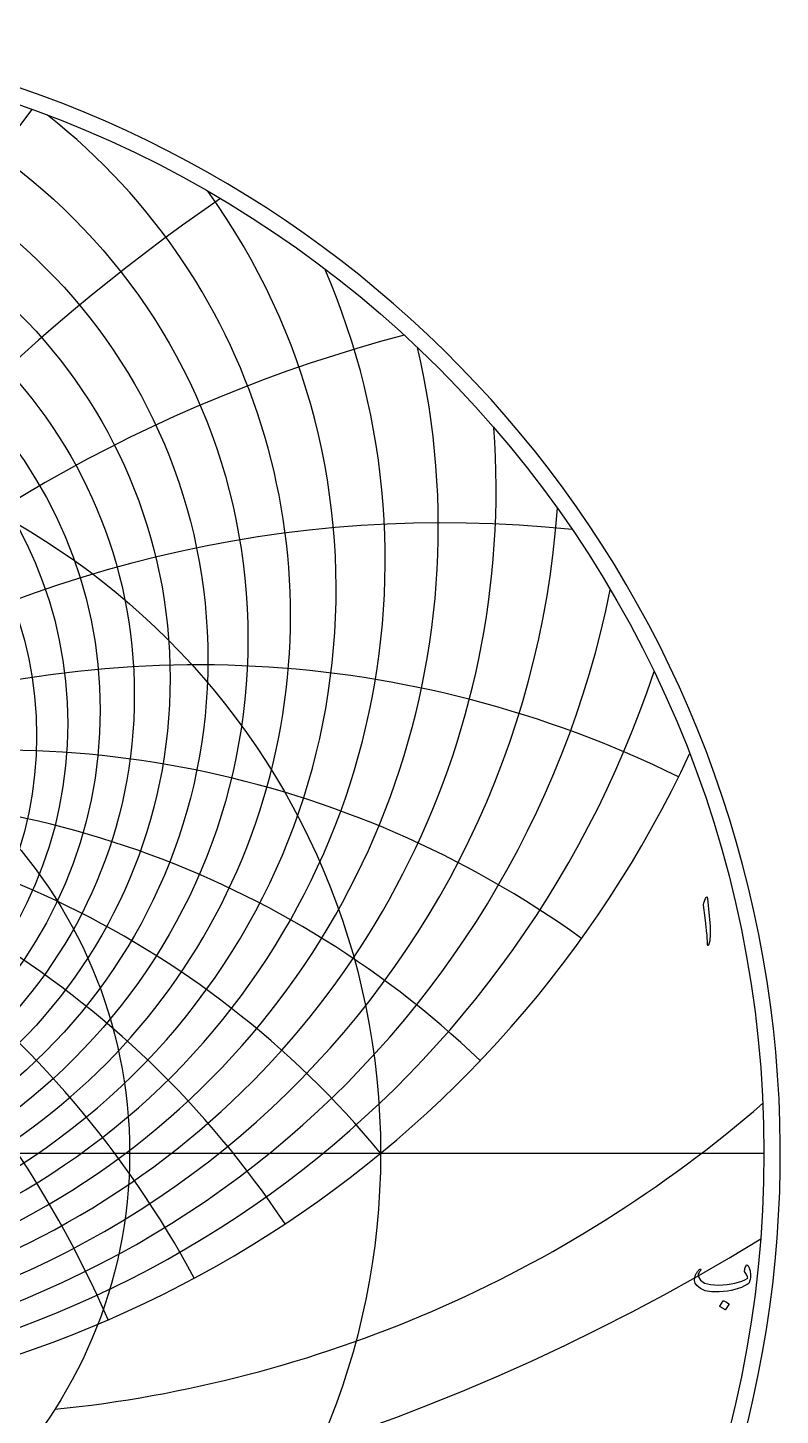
# Model space of a CAD drawing. Header units: millimetres. Extents: x -75 to 75, y -75 to 77.
# Drawn here: x 25 to 75.3, y -17.5 to 75.3 of the extents above; entities that cross this region are included whole.
import ezdxf

# ---------------------------------------------------------------- set-up
doc = ezdxf.new("R2010")
doc.units = ezdxf.units.MM
for name, color, linetype in [('CUT_OUTER', 1, 'Continuous'), ('ENGRAVE', 7, 'Continuous'), ('ENGRAVE_FINE', 8, 'Continuous'), ('TEXT', 5, 'Continuous')]:
    doc.layers.add(name, color=color, linetype=linetype)

msp = doc.modelspace()

# ---------------------------------------------------------------- linework, layer by layer
at = {"layer": 'CUT_OUTER'}
msp.add_arc((-0.0002, -0.0002), 75.3374, 146.249794, 87.803295, dxfattribs=at)
at = {"layer": 'ENGRAVE'}
msp.add_lwpolyline([(-74.25, 0), (74.25, 0)], dxfattribs=at)
for centre, radius in [((0, 0), 74.25), ((0, 33.0113), 37.05), ((0, 27.9213), 25.5867), ((0, 0), 48.6033), ((0, 0), 31.8152)]:
    msp.add_circle(centre, radius, dxfattribs=at)
for centre, radius, start, end in [((0, 41.9081), 52.4609, 166.792716, 13.207284), ((0, 58.9605), 76.4108, 204.957309, 335.042691), ((0, -40.0654), 62.9882, 39.5, 140.5), ((0, -40.0654), 62.9882, 39.5, 140.5), ((18.1852, 67.8681), 85.4345, 275.793919, 310.946398)]:
    msp.add_arc(centre, radius, start, end, dxfattribs=at)
at = {"layer": 'ENGRAVE_FINE'}
for centre, radius in [((0, 34.4047), 39.7276), ((0, 31.7633), 34.5232), ((0, 30.6435), 32.1285), ((0, 29.6377), 29.8497), ((0, 28.7337), 27.6732)]:
    msp.add_circle(centre, radius, dxfattribs=at)
for centre, radius, start, end in [((173.0587, -40.0654), 184.1653, 143.368952, 172.755123), ((173.0587, -40.0654), 184.1653, 143.368952, 172.755123), ((0, 35.9637), 42.5783, 128.198787, 51.801213), ((0, 37.7129), 45.6285, 144.288823, 35.711177), ((109.0988, -40.0654), 125.9765, 124.419988, 169.009703), ((109.0988, -40.0654), 125.9765, 124.419988, 169.009703), ((0, 39.6822), 48.9098, 156.525951, 23.474049), ((75.0664, -40.0654), 97.9923, 104.705599, 165.109705), ((75.0664, -40.0654), 97.9923, 104.705599, 165.109705), ((0, 44.4359), 56.3291, 175.812491, 4.187509), ((0, 47.3222), 60.573, 183.955057, 356.044943), ((52.8534, -40.0654), 82.2253, 84.015372, 160.9912), ((52.8534, -40.0654), 82.2253, 84.015372, 160.9912), ((0, 50.6389), 65.2668, 191.439388, 348.560612), ((-36.3663, -40.0654), 72.7325, 23.421962, 116.247536), ((-36.3663, -40.0654), 72.7325, 23.421962, 116.247536), ((36.3663, -40.0654), 72.7325, 63.752464, 156.578038), ((36.3663, -40.0654), 72.7325, 63.752464, 156.578038), ((0, 54.4781), 70.505, 198.407495, 341.592505), ((-22.9258, -40.0654), 67.0307, 28.223449, 125.706351), ((-22.9258, -40.0654), 67.0307, 28.223449, 125.706351), ((22.9258, -40.0654), 67.0307, 54.293649, 151.776551), ((22.9258, -40.0654), 67.0307, 54.293649, 151.776551), ((-11.1065, -40.0654), 63.9599, 33.531699, 133.669457), ((-11.1065, -40.0654), 63.9599, 33.531699, 133.669457), ((11.1065, -40.0654), 63.9599, 46.330543, 146.468301), ((11.1065, -40.0654), 63.9599, 46.330543, 146.468301), ((0, 114.6681), 141.3327, 238.413062, 301.586938)]:
    msp.add_arc(centre, radius, start, end, dxfattribs=at)
at = {"layer": 'TEXT'}
for points in [[(70.345, 17.0254), (70.3897, 17.112), (70.4257, 17.1424), (70.453, 17.1167), (70.4714, 17.0347), (70.5791, 15.8872), (70.6433, 15.1828), (70.6576, 14.6202), (70.6222, 14.1992), (70.537, 13.9199), (70.5215, 13.8971), (70.5077, 13.8848), (70.4957, 13.8831), (70.4855, 13.8918), (70.4773, 13.9056), (70.4714, 13.9235), (70.4679, 13.9454), (70.4667, 13.9715), (70.4667, 14.1743), (70.4574, 14.3895), (70.4386, 14.617), (70.4105, 14.8567), (70.4044, 14.9194), (70.3859, 15.0886), (70.3552, 15.3643), (70.3122, 15.7467), (70.2091, 16.5944), (70.2068, 16.6395), (70.2091, 16.6811), (70.2161, 16.7191), (70.2279, 16.7537)], [(73.1539, -7.5019), (73.1854, -7.5414), (73.2142, -7.585), (73.2404, -7.6327), (73.264, -7.6846), (73.2849, -7.7402), (73.3032, -7.7993), (73.3189, -7.862), (73.3319, -7.9281), (73.3489, -8.061), (73.353, -8.1928), (73.3442, -8.3233), (73.3225, -8.4527), (73.2897, -8.568), (73.2476, -8.6611), (73.196, -8.732), (73.1352, -8.7806), (72.9419, -8.8827), (72.737, -8.9738), (72.5204, -9.0537), (72.2921, -9.1225), (72.052, -9.1796), (71.8003, -9.2244), (71.5368, -9.2569), (71.2616, -9.2771), (70.7458, -9.2718), (70.3225, -9.1998), (69.9917, -9.061), (69.7534, -8.8555), (69.6556, -8.6948), (69.6105, -8.5218), (69.6182, -8.3365), (69.6785, -8.1389), (69.6988, -8.0963), (69.7224, -8.0528), (69.7492, -8.0085), (69.7792, -7.9632), (69.8124, -7.9171), (69.8488, -7.8702), (69.8885, -7.8223), (69.9314, -7.7735), (69.9457, -7.7598), (69.9607, -7.7513), (69.9762, -7.7481), (69.9923, -7.7501), (70.0031, -7.7542), (70.0122, -7.7618), (70.0195, -7.773), (70.0251, -7.7876), (70.0277, -7.8014), (70.0262, -7.8145), (70.0207, -7.8271), (70.011, -7.8391), (69.9709, -7.8868), (69.9349, -7.9363), (69.903, -7.9875), (69.8752, -8.0405), (69.8562, -8.0912), (69.8459, -8.1401), (69.8444, -8.1872), (69.8518, -8.2326), (69.9981, -8.4975), (70.2733, -8.6834), (70.6773, -8.7902), (71.2101, -8.8181), (71.503, -8.8068), (71.7821, -8.7823), (72.0475, -8.7447), (72.2991, -8.6939), (72.5372, -8.63), (72.7622, -8.5528), (72.974, -8.4625), (73.1726, -8.359), (73.1533, -8.2624), (73.1094, -8.1553), (73.0409, -8.0376), (72.9478, -7.9094), (72.9449, -7.8971), (72.9455, -7.8743), (72.9496, -7.8409), (72.9572, -7.797), (72.9592, -7.7926), (72.9607, -7.7888), (72.9616, -7.7856), (72.9619, -7.7829), (72.9771, -7.7232), (72.9993, -7.6565), (73.0286, -7.5827), (73.0649, -7.5019), (73.081, -7.4773), (73.1012, -7.4691), (73.1255, -7.4773), (73.1539, -7.5019)], [(71.5192, -9.886), (71.5251, -9.8801), (71.5333, -9.8766), (71.5438, -9.8754), (71.5567, -9.8766), (71.6477, -9.9135), (71.7335, -9.9586), (71.814, -10.0119), (71.8892, -10.0733), (71.8966, -10.0827), (71.8998, -10.0921), (71.8989, -10.1014), (71.8939, -10.1108), (71.6738, -10.4668), (71.6656, -10.4753), (71.6551, -10.4773), (71.6422, -10.4729), (71.627, -10.4621), (71.6138, -10.4527), (71.593, -10.4387), (71.5646, -10.4199), (71.5286, -10.3965), (71.4844, -10.3684), (71.4314, -10.3356), (71.3696, -10.2982), (71.2991, -10.256), (71.2897, -10.249), (71.285, -10.2419), (71.285, -10.2349), (71.2897, -10.2279)]]:
    msp.add_lwpolyline(points, close=True, dxfattribs=at)

doc.saveas('drawing.dxf')
